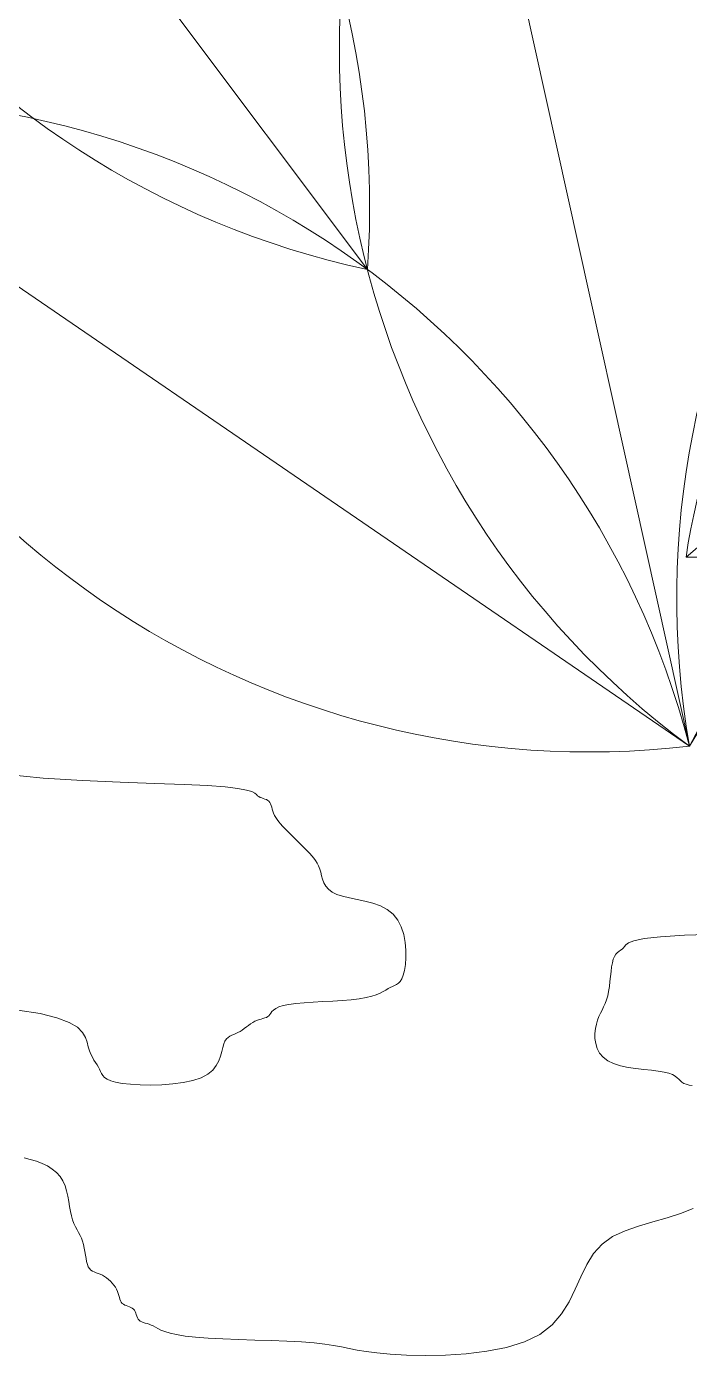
# Model space of a CAD drawing. Header units: millimetres. Extents: x 42 to 552, y 43 to 535.
# Drawn here: x 284.5015 to 284.5557, y 504.3674 to 504.476 of the extents above; entities that cross this region are included whole.
import ezdxf

# ---------------------------------------------------------------- set-up
doc = ezdxf.new("R2010")
doc.units = ezdxf.units.MM
doc.header["$LTSCALE"] = 0.75
doc.header["$MEASUREMENT"] = 0
doc.layers.add('Gramado', color=9, linetype='Continuous', lineweight=0)

# ---------------------------------------------------------------- blocks, each defined once
blk = doc.blocks.new('arbusto8vista')
blk.add_line((-0.1826681011280016, 0.09970164546312787), (-0.2830344928551654, 0.01312872517603125))
for centre, start, end in [((-0.1830584474095929, -0.001311048585677099), 89.77859136051269, 171.78147035067), ((-0.2826441465735456, 0.1141414192248504), 269.7785913605111, 351.7814703506684)]:
    blk.add_arc(centre, 0.1010134482592243, start, end)
blk = doc.blocks.new('arbusto7vista')
for p, q in [((-0.6185525790797612, 0.6391682694651308), (-0.5072094046101085, 0.4907212000931196)), ((-0.4946005522398309, 0.593919276521035), (-0.4545351143242442, 0.412732644589326)), ((-0.3583632501529905, 0.5714298639977216), (-0.4545351143242158, 0.412732644589326)), ((-0.6076497003231225, 0.5175646934127229), (-0.4545351143242442, 0.412732644589326)), ((-0.5602480745874345, 0.4075219650529789), (-0.566695800356456, 0.4081599908852525)), ((-0.5538003488184131, 0.4071002203459528), (-0.5602480745874345, 0.4075219650529789)), ((-0.5476231569977301, 0.4068298728536064), (-0.5538003488184131, 0.4071002203459528)), ((-0.5419870330737808, 0.4066460386653858), (-0.5476231569977301, 0.4068298728536064)), ((-0.5371625109948468, 0.4064838338706949), (-0.5419870330737808, 0.4066460386653858)), ((-0.5333515894883476, 0.4062909908156342), (-0.5371625109948468, 0.4064838338706949)), ((-0.5304821263975157, 0.4060657068727949), (-0.5333515894883476, 0.4062909908156342)), ((-0.5284134443446646, 0.4058187956714363), (-0.5304821263975157, 0.4060657068727949)), ((-0.5270048659520796, 0.4055610708408324), (-0.5284134443446646, 0.4058187956714363)), ((-0.5261157138420458, 0.4053033460102142), (-0.5270048659520796, 0.4055610708408324)), ((-0.5256053106368768, 0.4050564348088699), (-0.5261157138420458, 0.4053033460102142)), ((-0.5253329789588577, 0.4048311508660305), (-0.5256053106368768, 0.4050564348088699)), ((-0.5251580414302452, 0.4046383078109557), (-0.5253329789588577, 0.4048311508660305)), ((-0.5249650703708539, 0.404485114678991), (-0.5251580414302452, 0.4046383078109557)), ((-0.5247396368902173, 0.4043643621297974), (-0.5249650703708539, 0.404485114678991)), ((-0.524492561795455, 0.4042652362290937), (-0.5247396368902173, 0.4043643621297974)), ((-0.5242346658936299, 0.4041769230426411), (-0.524492561795455, 0.4042652362290937)), ((-0.5239767699918048, 0.4040886086361724), (-0.5242346658936299, 0.4041769230426411)), ((-0.5237296948970425, 0.4039894790754204), (-0.5239767699918048, 0.4040886086361724)), ((-0.5235042614164058, 0.4038687204261322), (-0.5237296948970425, 0.4039894790754204)), ((-0.5233112903569861, 0.4037155187540407), (-0.5235042614164058, 0.4038687204261322)), ((-0.5231579955136567, 0.4035217636846937), (-0.5233112903569861, 0.4037155187540407)), ((-0.5230371626324768, 0.4032901590829425), (-0.5231579955136567, 0.4035217636846937)), ((-0.5229379704473445, 0.4030261123733965), (-0.5230371626324768, 0.4032901590829425)), ((-0.522849597692101, 0.4027350309806934), (-0.5229379704473445, 0.4030261123733965)), ((-0.5227612231006447, 0.4024223223294854), (-0.522849597692101, 0.4027350309806934)), ((-0.5226620254068735, 0.4020933938444102), (-0.5227612231006447, 0.4024223223294854)), ((-0.5225411833446287, 0.4017536529500774), (-0.5226620254068735, 0.4020933938444102)), ((-0.5223878756478086, 0.4014085070711531), (-0.5225411833446287, 0.4017536529500774)), ((-0.5221939864815681, 0.4010624622931687), (-0.5223878756478086, 0.4014085070711531)), ((-0.5219622217362598, 0.4007164193452013), (-0.5221939864815681, 0.4010624622931687)), ((-0.5216979927335217, 0.40037037761725), (-0.5219622217362598, 0.4007164193452013)), ((-0.52140671079502, 0.4000243364992997), (-0.5216979927335217, 0.40037037761725)), ((-0.5210937872423642, 0.3996782953813636), (-0.52140671079502, 0.4000243364992997)), ((-0.5207646333972207, 0.3993322536534123), (-0.5210937872423642, 0.3996782953813636)), ((-0.5204246605811989, 0.3989862107054449), (-0.5207646333972207, 0.3993322536534123)), ((-0.5200792801159935, 0.3986401659274463), (-0.5204246605811989, 0.3989862107054449)), ((-0.5197330012832424, 0.3982941188619122), (-0.5200792801159935, 0.3986401659274463)), ((-0.5193867252048108, 0.3979480696613535), (-0.5197330012832424, 0.3982941188619122)), ((-0.5190404509625921, 0.3976020186307636), (-0.5193867252048108, 0.3979480696613535)), ((-0.5186941776384799, 0.3972559660751642), (-0.5190404509625921, 0.3976020186307636)), ((-0.5183479043143677, 0.3969099122995345), (-0.5186941776384799, 0.3972559660751642)), ((-0.518001630072149, 0.3965638576088963), (-0.5183479043143677, 0.3969099122995345)), ((-0.5176553539937174, 0.396217802308243), (-0.518001630072149, 0.3965638576088963)), ((-0.5173090751609664, 0.3958717467025821), (-0.5176553539937174, 0.396217802308243)), ((-0.516963694695761, 0.3955247899103256), (-0.5173090751609664, 0.3958717467025821)), ((-0.5166237218797392, 0.3951724263034322), (-0.516963694695761, 0.3955247899103256)), ((-0.5162945680345956, 0.3948092490672934), (-0.5166237218797392, 0.3951724263034322)), ((-0.5159816444819398, 0.3944298513872582), (-0.5162945680345956, 0.3948092490672934)), ((-0.5156903625434381, 0.394028826448718), (-0.5159816444819398, 0.3944298513872582)), ((-0.5154261335407, 0.3936007674370359), (-0.5156903625434381, 0.394028826448718)), ((-0.5151943687953917, 0.3931402675375892), (-0.5154261335407, 0.3936007674370359)), ((-0.5150004796291512, 0.3926419199357412), (-0.5151943687953917, 0.3931402675375892)), ((-0.5148435647671192, 0.392103922410783), (-0.5150004796291512, 0.3926419199357412)), ((-0.5146974725483346, 0.3915388911176905), (-0.5148435647671192, 0.392103922410783)), ((-0.5145297387154528, 0.3909630468053535), (-0.5146974725483346, 0.3915388911176905)), ((-0.5143078990109871, 0.390392610222662), (-0.5145297387154528, 0.3909630468053535)), ((-0.5139994891775359, 0.3898438021184916), (-0.5143078990109871, 0.390392610222662)), ((-0.5135720449576695, 0.3893328432417462), (-0.5139994891775359, 0.3898438021184916)), ((-0.5129931020939864, 0.3888759543413016), (-0.5135720449576695, 0.3893328432417462)), ((-0.5122301963290283, 0.3884893561660618), (-0.5129931020939864, 0.3888759543413016)), ((-0.5112652919132472, 0.3881802579038691), (-0.5122301963290283, 0.3884893561660618)), ((-0.5101380671284517, 0.3879198224983327), (-0.5112652919132472, 0.3881802579038691)), ((-0.5089026287643037, 0.387670201332071), (-0.5101380671284517, 0.3879198224983327)), ((-0.5076130836105222, 0.3873935457876598), (-0.5089026287643037, 0.387670201332071)), ((-0.5063235384567122, 0.3870520072477035), (-0.5076130836105222, 0.3873935457876598)), ((-0.5050881000925642, 0.3866077370947778), (-0.5063235384567122, 0.3870520072477035)), ((-0.5039608753077687, 0.3860228867114586), (-0.5050881000925642, 0.3866077370947778)), ((-0.5029959708919876, 0.3852596074803643), (-0.5039608753077687, 0.3860228867114586)), ((-0.5022348687479052, 0.3842953704480294), (-0.5029959708919876, 0.3852596074803643)), ((-0.5016685512302388, 0.3831689253167951), (-0.5022348687479052, 0.3842953704480294)), ((-0.5012753758067845, 0.381934341452947), (-0.5016685512302388, 0.3831689253167951)), ((-0.5010336999452534, 0.3806456882228133), (-0.5012753758067845, 0.381934341452947)), ((-0.5009218811134133, 0.3793570349926796), (-0.5010336999452534, 0.3806456882228133)), ((-0.4645226302214098, 0.3805699928180246), (-0.4649401588110322, 0.3802415288293588)), ((-0.4636181405247726, 0.3809146772505585), (-0.4645226302214098, 0.3805699928180246)), ((-0.4619615657172176, 0.3812512514611655), (-0.4636181405247726, 0.3809146772505585)), ((-0.4592877817949272, 0.3815553847840079), (-0.4619615657172176, 0.3812512514611655)), ((-0.4553316647539702, 0.3818027465532339), (-0.4592877817949272, 0.3815553847840079)), ((-0.4498280905905006, 0.3819690061030485), (-0.4553316647539702, 0.3818027465532339)), ((-0.5009182767790321, 0.3781224511288457), (-0.5009218811134133, 0.3793570349926796)), ((-0.466789770628651, 0.3783355918007629), (-0.4669827580609933, 0.3778773470791066)), ((-0.4665643180208292, 0.3786883993671069), (-0.466789770628651, 0.3783355918007629)), ((-0.4663172219626119, 0.3789601010539627), (-0.4665643180208292, 0.3786883993671069)), ((-0.4660593041792254, 0.3791750281371975), (-0.4663172219626119, 0.3789601010539627)), ((-0.4658013863958672, 0.3793575118926213), (-0.4660593041792254, 0.3791750281371975)), ((-0.4655542903376499, 0.3795318835960728), (-0.4658013863958672, 0.3793575118926213)), ((-0.4653288377297997, 0.3797224745233905), (-0.4655542903376499, 0.3795318835960728)), ((-0.4651358502974858, 0.3799536159504129), (-0.4653288377297997, 0.3797224745233905)), ((-0.4649401588110322, 0.3802415288293588), (-0.4651358502974858, 0.3799536159504129)), ((-0.5011491414736042, 0.3760317689652624), (-0.5010012444098493, 0.3769960059975972)), ((-0.5010012444098493, 0.3769960059975972), (-0.5009182767790321, 0.3781224511288457)), ((-0.4672569078200581, 0.3766157094185019), (-0.4673561055138293, 0.3758578254118703)), ((-0.4671360657578134, 0.3772978949702974), (-0.4672569078200581, 0.3766157094185019)), ((-0.4669827580609933, 0.3778773470791066), (-0.4671360657578134, 0.3772978949702974)), ((-0.5024432298790487, 0.3737338170849824), (-0.5021303063263929, 0.3739555033473323)), ((-0.5021303063263929, 0.3739555033473323), (-0.5018390243878912, 0.3742636998637607)), ((-0.5018390243878912, 0.3742636998637607), (-0.501574795385153, 0.3746908484370266)), ((-0.501574795385153, 0.3746908484370266), (-0.5013430306398448, 0.3752693908699314)), ((-0.5013430306398448, 0.3752693908699314), (-0.5011491414736042, 0.3760317689652624)), ((-0.4675328528605291, 0.3742231019866864), (-0.4676320450456615, 0.3734003325444633)), ((-0.4674444801052857, 0.3750512779385389), (-0.4675328528605291, 0.3742231019866864)), ((-0.4673561055138293, 0.3758578254118703), (-0.4674444801052857, 0.3750512779385389)), ((-0.5074282155324283, 0.3716106255601233), (-0.5065093092633219, 0.3718359222114884)), ((-0.5065093092633219, 0.3718359222114884), (-0.5057527251994429, 0.3720828473413746)), ((-0.5057527251994429, 0.3720828473413746), (-0.5051314090278538, 0.3723405867105214)), ((-0.5051314090278538, 0.3723405867105214), (-0.5046183064355887, 0.3725983260796824)), ((-0.5046183064355887, 0.3725983260796824), (-0.5041863631097101, 0.3728452512095686)), ((-0.5041863631097101, 0.3728452512095686), (-0.503808524737309, 0.3730705478609337)), ((-0.503808524737309, 0.3730705478609337), (-0.5034577370054194, 0.3732634017945031)), ((-0.5034577370054194, 0.3732634017945031), (-0.503112356540214, 0.3734202081113409)), ((-0.503112356540214, 0.3734202081113409), (-0.5027723837241922, 0.3735661992739097)), ((-0.5027723837241922, 0.3735661992739097), (-0.5024432298790487, 0.3737338170849824)), ((-0.4679061727701708, 0.3718791531414922), (-0.4680991438295905, 0.371226702731775)), ((-0.4677528779268414, 0.3726100046000056), (-0.4679061727701708, 0.3718791531414922)), ((-0.4676320450456615, 0.3734003325444633), (-0.4677528779268414, 0.3726100046000056)), ((-0.5644034603650709, 0.3695721674856713), (-0.5607449447449255, 0.3689927154276944)), ((-0.5228162301705765, 0.3693144020894579), (-0.5225610281472086, 0.3695721414586188)), ((-0.5225610281472086, 0.3695721414586188), (-0.5221976107082469, 0.3698298808277656)), ((-0.5221976107082469, 0.3698298808277656), (-0.5216881031928153, 0.370076805957666)), ((-0.5216881031928153, 0.370076805957666), (-0.5209946309398958, 0.370302102609017)), ((-0.5209946309398958, 0.370302102609017), (-0.5200793192885556, 0.3704949565425864)), ((-0.5200793192885556, 0.3704949565425864), (-0.5189205257065055, 0.3706481582655101)), ((-0.5189205257065055, 0.3706481582655101), (-0.5175615361764301, 0.3707689172706381)), ((-0.5175615361764301, 0.3707689172706381), (-0.516061868809544, 0.370868047797245)), ((-0.516061868809544, 0.370868047797245), (-0.5144810417172323, 0.3709563640845772)), ((-0.5144810417172323, 0.3709563640845772), (-0.512878573010795, 0.3710446803719094)), ((-0.512878573010795, 0.3710446803719094), (-0.5113139808015035, 0.3711438108985021)), ((-0.5113139808015035, 0.3711438108985021), (-0.5098467832007145, 0.3712645699036301)), ((-0.5098467832007145, 0.3712645699036301), (-0.5085364983196996, 0.3714177716265539)), ((-0.5085364983196996, 0.3714177716265539), (-0.5074282155324283, 0.3716106255601233)), ((-0.4688295483068146, 0.3695721447119951), (-0.4690874442086397, 0.3690494645634601)), ((-0.468571652404961, 0.3700948260805461), (-0.4688295483068146, 0.3695721447119951)), ((-0.4683245773101987, 0.37063913623264), (-0.468571652404961, 0.3700948260805461)), ((-0.4680991438295905, 0.371226702731775), (-0.4683245773101987, 0.37063913623264)), ((-0.5607449447449255, 0.3689927154276944), (-0.55799001104333, 0.3683105302317387)), ((-0.55799001104333, 0.3683105302317387), (-0.5560033922860725, 0.3675526471909478)), ((-0.5560033922860725, 0.3675526471909478), (-0.5546498214989697, 0.3667461015984941)), ((-0.5263123361358168, 0.3673084103198079), (-0.5259660506467867, 0.3675336942626473)), ((-0.5259660506467867, 0.3675336942626473), (-0.5256197683711434, 0.3677265373177221)), ((-0.5256197683711434, 0.3677265373177221), (-0.5252743913488018, 0.3678797304496868)), ((-0.5252743913488018, 0.3678797304496868), (-0.524934427943407, 0.3680004829988945)), ((-0.524934427943407, 0.3680004829988945), (-0.5246052880993943, 0.368099608899584)), ((-0.5246052880993943, 0.368099608899584), (-0.5242923817612279, 0.3681879220860367)), ((-0.5242923817612279, 0.3681879220860367), (-0.5240011188734286, 0.3682762364925054)), ((-0.5240011188734286, 0.3682762364925054), (-0.5237369093804887, 0.3683753660532574)), ((-0.5237369093804887, 0.3683753660532574), (-0.5235051632268437, 0.3684961247025598)), ((-0.5235051632268437, 0.3684961247025598), (-0.5233112903569861, 0.3686493263746513)), ((-0.5233112903569861, 0.3686493263746513), (-0.5231534866145182, 0.3688421803082065)), ((-0.5231534866145182, 0.3688421803082065), (-0.5230010914393688, 0.3690674769595716)), ((-0.5230010914393688, 0.3690674769595716), (-0.5228162301705765, 0.3693144020894579)), ((-0.4695599527840386, 0.3679175976723741), (-0.4697529238434299, 0.3672651558027837)), ((-0.469334519303402, 0.3685051580714287), (-0.4695599527840386, 0.3679175976723741)), ((-0.4690874442086397, 0.3690494645634601), (-0.469334519303402, 0.3685051580714287)), ((-0.5546498214989697, 0.3667461015984941), (-0.5537940317078665, 0.3659179287475069)), ((-0.5537940317078665, 0.3659179287475069), (-0.5533007559385794, 0.365095163931187)), ((-0.530008840568172, 0.3651060217860902), (-0.5297175557988396, 0.3653042778575468)), ((-0.5297175557988396, 0.3653042778575468), (-0.5294046275791402, 0.3654592769719471)), ((-0.5294046275791402, 0.3654592769719471), (-0.5290754667716726, 0.365592646997797)), ((-0.5290754667716726, 0.365592646997797), (-0.5287354842390357, 0.3657260158036451)), ((-0.5287354842390357, 0.3657260158036451), (-0.5283900908438284, 0.3658810112579829)), ((-0.5283900908438284, 0.3658810112579829), (-0.528043795714666, 0.3660738543130577)), ((-0.528043795714666, 0.3660738543130577), (-0.527697501044571, 0.3662991382558971)), ((-0.527697501044571, 0.3662991382558971), (-0.5273512072925826, 0.3665460494572415)), ((-0.5273512072925826, 0.3665460494572415), (-0.527004914917768, 0.3668037742878596)), ((-0.527004914917768, 0.3668037742878596), (-0.5266586243791664, 0.3670614991184635)), ((-0.5266586243791664, 0.3670614991184635), (-0.5263123361358168, 0.3673084103198079)), ((-0.4699008079772113, 0.3665343152227649), (-0.469983765891385, 0.365743999986833)), ((-0.469983765891385, 0.365743999986833), (-0.4699801545946798, 0.3649212444731376)), ((-0.4697529238434299, 0.3672651558027837), (-0.4699008079772113, 0.3665343152227649)), ((-0.5533007559385794, 0.365095163931187), (-0.5530347272169536, 0.3643048424426638)), ((-0.5530347272169536, 0.3643048424426638), (-0.5528606785687771, 0.3635739995751095)), ((-0.5528606785687771, 0.3635739995751095), (-0.5526676911364632, 0.3629233623154278)), ((-0.5310161603717631, 0.3627810049763838), (-0.5308574438780909, 0.3634568822219393)), ((-0.5308574438780909, 0.3634568822219393), (-0.5306987255482056, 0.3640354331441387)), ((-0.5306987255482056, 0.3640354331441387), (-0.5305048363054539, 0.3644932272979133)), ((-0.5305048363054539, 0.3644932272979133), (-0.5302730710245669, 0.3648428808890571)), ((-0.5302730710245669, 0.3648428808890571), (-0.530008840568172, 0.3651060217860902)), ((-0.4699801545946798, 0.3649212444731376), (-0.4698683310958245, 0.3640930830598421)), ((-0.4698683310958245, 0.3640930830598421), (-0.4696266524034627, 0.3632865501250677)), ((-0.4696266524034627, 0.3632865501250677), (-0.4692334755263232, 0.3625286800469638)), ((-0.5526676911364632, 0.3629233623154278), (-0.552442238528613, 0.3623484244256048)), ((-0.552442238528613, 0.3623484244256048), (-0.5521951424704241, 0.3618383713613724)), ((-0.5521951424704241, 0.3618383713613724), (-0.5519372246870375, 0.3613823885784484)), ((-0.5519372246870375, 0.3613823885784484), (-0.551679306903651, 0.3609696615325646)), ((-0.551679306903651, 0.3609696615325646), (-0.5514322108454621, 0.3605893756794529)), ((-0.5319251494804291, 0.3604938363774011), (-0.5315067281084396, 0.3612670399463269)), ((-0.5315067281084396, 0.3612670399463269), (-0.5312181600937151, 0.3620402435152528)), ((-0.5312181600937151, 0.3620402435152528), (-0.5310161603717631, 0.3627810049763838)), ((-0.4692334755263232, 0.3625286800469638), (-0.4686671574731065, 0.361846507203694)), ((-0.4686671574731065, 0.361846507203694), (-0.4679060552525129, 0.3612670659733794)), ((-0.4679060552525129, 0.3612670659733794), (-0.4669411508367034, 0.3608092803597316)), ((-0.5514322108454621, 0.3605893756794529), (-0.5512067582376119, 0.3602307164748453)), ((-0.5512067582376119, 0.3602307164748453), (-0.551013770805298, 0.3598828693744736)), ((-0.551013770805298, 0.3598828693744736), (-0.5508550524753844, 0.3595377234955492)), ((-0.5508550524753844, 0.3595377234955492), (-0.5506963359817121, 0.3591979826012306)), ((-0.5506963359817121, 0.3591979826012306), (-0.5504943362597601, 0.3588690541161412)), ((-0.5504943362597601, 0.3588690541161412), (-0.5502057682450356, 0.3585563454649332)), ((-0.5343923843849723, 0.3584986467485152), (-0.5333246925542028, 0.3590771976707146)), ((-0.5333246925542028, 0.3590771976707146), (-0.5325167092742049, 0.3597530749162701)), ((-0.5325167092742049, 0.3597530749162701), (-0.5319251494804291, 0.3604938363774011)), ((-0.4669411508367034, 0.3608092803597316), (-0.4658139260519363, 0.3604596328686824)), ((-0.4658139260519363, 0.3604596328686824), (-0.4645784876877883, 0.3601964956316976)), ((-0.4645784876877883, 0.3601964956316976), (-0.4632889425339783, 0.3599982407802571)), ((-0.4632889425339783, 0.3599982407802571), (-0.4619993973801968, 0.3598432404458407)), ((-0.4619993973801968, 0.3598432404458407), (-0.4607639590160488, 0.3597098667599283)), ((-0.4607639590160488, 0.3597098667599283), (-0.4596367342312533, 0.3595764918539999)), ((-0.4596367342312533, 0.3595764918539999), (-0.4586718298154722, 0.3594214878595352)), ((-0.4586718298154722, 0.3594214878595352), (-0.4579080223165874, 0.3592286339259658)), ((-0.4579080223165874, 0.3592286339259658), (-0.4573227673154463, 0.3590033372746149)), ((-0.4573227673154463, 0.3590033372746149), (-0.456878190151059, 0.3587564121447144)), ((-0.456878190151059, 0.3587564121447144), (-0.4565364161624643, 0.3584986727755677)), ((-0.5502057682450356, 0.3585563454649332), (-0.5497873468730461, 0.3582652640722301)), ((-0.5497873468730461, 0.3582652640722301), (-0.5491957870792703, 0.3580012173626841)), ((-0.5491957870792703, 0.3580012173626841), (-0.5483878037992724, 0.3577696127609329)), ((-0.5483878037992724, 0.3577696127609329), (-0.5473201119685314, 0.3575758576916002)), ((-0.5473201119685314, 0.3575758576916002), (-0.5459692654339108, 0.3574262606642549)), ((-0.5459692654339108, 0.3574262606642549), (-0.5443911736878704, 0.3573307345282473)), ((-0.5443911736878704, 0.3573307345282473), (-0.5426615851341978, 0.3573000932178161)), ((-0.5426615851341978, 0.3573000932178161), (-0.5408562481767376, 0.3573451506672143)), ((-0.5408562481767376, 0.3573451506672143), (-0.5390509112192774, 0.3574767208107374)), ((-0.5390509112192774, 0.3574767208107374), (-0.5373213226656048, 0.3577056175826101)), ((-0.5373213226656048, 0.3577056175826101), (-0.5357432309195644, 0.3580426549171278)), ((-0.5357432309195644, 0.3580426549171278), (-0.5343923843849723, 0.3584986467485152)), ((-0.4565364161624643, 0.3584986727755677), (-0.4562595706887294, 0.3582409334064067)), ((-0.4562595706887294, 0.3582409334064067), (-0.4560097790688928, 0.3579940082765205)), ((-0.4560097790688928, 0.3579940082765205), (-0.4557491666419651, 0.3577687116251553)), ((-0.4557491666419651, 0.3577687116251553), (-0.4554398587470132, 0.3575758576916002)), ((-0.4554398587470132, 0.3575758576916002), (-0.4550539002552796, 0.3574226560195086)), ((-0.4550539002552796, 0.3574226560195086), (-0.4546030141668211, 0.3573018973702204)), ((-0.4546030141668211, 0.3573018973702204), (-0.4541088430138416, 0.3572027678094685)), ((-0.5623473870558087, 0.34513979567447), (-0.5633672866826487, 0.3453840165328614)), ((-0.5613599535226399, 0.3448415048397635), (-0.5623473870558087, 0.34513979567447)), ((-0.5604212172936798, 0.344483737519127), (-0.5613599535226399, 0.3448415048397635)), ((-0.5595474095795794, 0.344061087202931), (-0.5604212172936798, 0.344483737519127)), ((-0.558754761590933, 0.3435681473815606), (-0.5595474095795794, 0.344061087202931)), ((-0.5580595045383347, 0.3429995115453721), (-0.558754761590933, 0.3435681473815606)), ((-0.5574778696324074, 0.3423497731847789), (-0.5580595045383347, 0.3429995115453721)), ((-0.5570197757932647, 0.3416180314181503), (-0.5574778696324074, 0.3423497731847789)), ((-0.5566698927791549, 0.3408214078759784), (-0.5570197757932647, 0.3416180314181503)), ((-0.5564065780578176, 0.3399815298167823), (-0.5566698927791549, 0.3408214078759784)), ((-0.5562081890969921, 0.3391200244990813), (-0.5564065780578176, 0.3399815298167823)), ((-0.5560530833644464, 0.3382585191813803), (-0.5562081890969921, 0.3391200244990813)), ((-0.5559196183279198, 0.3374186411221842), (-0.5560530833644464, 0.3382585191813803)), ((-0.5557861514552087, 0.3366220175800123), (-0.5559196183279198, 0.3374186411221842)), ((-0.4539448657680509, 0.3371240001745548), (-0.4559738627297918, 0.3362723992677275)), ((-0.5556310402140241, 0.3358902758133837), (-0.5557861514552087, 0.3366220175800123)), ((-0.5554380527817102, 0.3352387351304031), (-0.5556310402140241, 0.3358902758133837)), ((-0.55521260017386, 0.3346574830375886), (-0.5554380527817102, 0.3352387351304031)), ((-0.4605188159240754, 0.3349098368407653), (-0.4628399884483088, 0.3342366653917139)), ((-0.4581976433998705, 0.3355613798112813), (-0.4605188159240754, 0.3349098368407653)), ((-0.4559738627297918, 0.3362723992677275), (-0.4581976433998705, 0.3355613798112813)), ((-0.5549655041156711, 0.3341302990910577), (-0.55521260017386, 0.3346574830375886)), ((-0.5547075863322846, 0.3336409628469141), (-0.5549655041156711, 0.3341302990910577)), ((-0.554449668548898, 0.3331732538613039), (-0.5547075863322846, 0.3336409628469141)), ((-0.5542025724907091, 0.3327109516903022), (-0.554449668548898, 0.3331732538613039)), ((-0.5539771198828589, 0.3322378358900551), (-0.5542025724907091, 0.3327109516903022)), ((-0.4650637691183874, 0.3334607604996762), (-0.4670927660801283, 0.3325010172001868)), ((-0.4628399884483088, 0.3342366653917139), (-0.4650637691183874, 0.3334607604996762)), ((-0.553784132450545, 0.3317376860166661), (-0.5539771198828589, 0.3322378358900551)), ((-0.5536308246771853, 0.3311996884917079), (-0.553784132450545, 0.3317376860166661)), ((-0.5535099820793903, 0.3306346571986154), (-0.5536308246771853, 0.3311996884917079)), ((-0.5534107829319339, 0.3300588128862785), (-0.5535099820793903, 0.3306346571986154)), ((-0.4688295874793766, 0.3312763305287802), (-0.4702129125020633, 0.3297335316957373)), ((-0.4670927660801283, 0.3325010172001868), (-0.4688295874793766, 0.3312763305287802)), ((-0.5533224055096468, 0.329488376303587), (-0.5534107829319339, 0.3300588128862785)), ((-0.5532340280873882, 0.3289395681994165), (-0.5533224055096468, 0.329488376303587)), ((-0.5531348289399318, 0.3284286093226712), (-0.5532340280873882, 0.3289395681994165)), ((-0.5530139863421084, 0.3279717204222266), (-0.5531348289399318, 0.3284286093226712)), ((-0.4702129125020633, 0.3297335316957373), (-0.4713257044944896, 0.3279311966104217)), ((-0.5528606785687771, 0.327585122247001), (-0.5530139863421084, 0.3279717204222266)), ((-0.5526667894025366, 0.3272796285787081), (-0.5528606785687771, 0.327585122247001)), ((-0.5524350246572283, 0.3270444253306124), (-0.5526667894025366, 0.3272796285787081)), ((-0.5521707956545185, 0.3268632914488308), (-0.5524350246572283, 0.3270444253306124)), ((-0.5518795137159884, 0.3267200058794373), (-0.5521707956545185, 0.3268632914488308)), ((-0.5515665901633326, 0.326598347568563), (-0.5518795137159884, 0.3267200058794373)), ((-0.5512374363181891, 0.3264820954623104), (-0.5515665901633326, 0.326598347568563)), ((-0.5508974635021957, 0.3263550285067822), (-0.5512374363181891, 0.3264820954623104)), ((-0.5505520830369619, 0.3262009256480951), (-0.5508974635021957, 0.3263550285067822)), ((-0.5502067060146487, 0.3260071705787482), (-0.5505520830369619, 0.3262009256480951)), ((-0.4713257044944896, 0.3279311966104217), (-0.4722869978431277, 0.3259558373569149)), ((-0.5498667426092254, 0.325775565976997), (-0.5502067060146487, 0.3260071705787482)), ((-0.5495376027652128, 0.3255115192674509), (-0.5498667426092254, 0.325775565976997)), ((-0.5492246964270748, 0.3252204378747479), (-0.5495376027652128, 0.3255115192674509)), ((-0.5489334335392755, 0.3249077292235398), (-0.5492246964270748, 0.3252204378747479)), ((-0.5486692240463071, 0.3245788007384505), (-0.5489334335392755, 0.3249077292235398)), ((-0.5484374778926622, 0.3242390598441318), (-0.5486692240463071, 0.3245788007384505)), ((-0.548243605022833, 0.3238939139652075), (-0.5484374778926622, 0.3242390598441318)), ((-0.4722869978431277, 0.3259558373569149), (-0.4732158269343074, 0.3238939660193125)), ((-0.5480903101795036, 0.3235487703738187), (-0.548243605022833, 0.3238939139652075)), ((-0.5479694772983237, 0.3232090357320914), (-0.5480903101795036, 0.3235487703738187)), ((-0.5478702851131629, 0.3228801165496407), (-0.5479694772983237, 0.3232090357320914)), ((-0.5477819123579479, 0.3225674193360959), (-0.5478702851131629, 0.3228801165496407)), ((-0.5476935377664915, 0.3222763506010864), (-0.5477819123579479, 0.3225674193360959)), ((-0.5475943400727203, 0.3220123168542415), (-0.5476935377664915, 0.3222763506010864)), ((-0.5474734980104756, 0.321780724605162), (-0.5475943400727203, 0.3220123168542415)), ((-0.5473201903136271, 0.3215869803634774), (-0.5474734980104756, 0.321780724605162)), ((-0.4742312261544726, 0.3218320946817101), (-0.4754522298900383, 0.3198567354281892)), ((-0.4732158269343074, 0.3238939660193125), (-0.4742312261544726, 0.3218320946817101)), ((-0.5471272028813132, 0.3214337872315127), (-0.5473201903136271, 0.3215869803634774)), ((-0.546901750273463, 0.3213130346823192), (-0.5471272028813132, 0.3214337872315127)), ((-0.5466546542152741, 0.3212139087816155), (-0.546901750273463, 0.3213130346823192)), ((-0.5463967364318876, 0.3211255955951628), (-0.5466546542152741, 0.3212139087816155)), ((-0.546138818648501, 0.3210372811886941), (-0.5463967364318876, 0.3211255955951628)), ((-0.5458917225903122, 0.3209381516279421), (-0.546138818648501, 0.3210372811886941)), ((-0.5456662699824619, 0.320817392978654), (-0.5458917225903122, 0.3209381516279421)), ((-0.545473282550148, 0.3206641913065624), (-0.5456662699824619, 0.320817392978654)), ((-0.5453199748532995, 0.320471337372993), (-0.545473282550148, 0.3206641913065624)), ((-0.5451991327910548, 0.3202460407216421), (-0.5453199748532995, 0.320471337372993)), ((-0.5450999350972836, 0.3199991155917417), (-0.5451991327910548, 0.3202460407216421)), ((-0.5450115605058272, 0.3197413762225949), (-0.5450999350972836, 0.3199991155917417)), ((-0.5449231877506122, 0.3194836368534339), (-0.5450115605058272, 0.3197413762225949)), ((-0.4754522298900383, 0.3198567354281892), (-0.47699787252742, 0.3180544003428736)), ((-0.5448239955654515, 0.3192367117235477), (-0.5449231877506122, 0.3194836368534339)), ((-0.5447031626842715, 0.3190114150721826), (-0.5448239955654515, 0.3192367117235477)), ((-0.5445498678409422, 0.3188185611386274), (-0.5447031626842715, 0.3190114150721826)), ((-0.544355994971113, 0.3186653594665358), (-0.5445498678409422, 0.3188185611386274)), ((-0.544124248817468, 0.3185446008172335), (-0.544355994971113, 0.3186653594665358)), ((-0.5438600393244997, 0.3184454712564957), (-0.544124248817468, 0.3185446008172335)), ((-0.5435687764367003, 0.3183571568500128), (-0.5438600393244997, 0.3184454712564957)), ((-0.5432558700985624, 0.3182688436635601), (-0.5435687764367003, 0.3183571568500128)), ((-0.5429267302545213, 0.3181697177628706), (-0.5432558700985624, 0.3182688436635601)), ((-0.5425867668491264, 0.3180489652136629), (-0.5429267302545213, 0.3181697177628706)), ((-0.5422413898268132, 0.3178957720816982), (-0.5425867668491264, 0.3180489652136629)), ((-0.5418869916398137, 0.3177029290266233), (-0.5422413898268132, 0.3178957720816982)), ((-0.5414838947714316, 0.317477645083784), (-0.5418869916398137, 0.3177029290266233)), ((-0.5409834042126533, 0.3172307338824396), (-0.5414838947714316, 0.317477645083784)), ((-0.47699787252742, 0.3180544003428736), (-0.4789871884530328, 0.3165116015098448)), ((-0.5403368249545224, 0.3169730090518357), (-0.5409834042126533, 0.3172307338824396)), ((-0.5394954619880821, 0.3167152842212175), (-0.5403368249545224, 0.3169730090518357)), ((-0.5384106203043473, 0.3164683730198732), (-0.5394954619880821, 0.3167152842212175)), ((-0.5370336048943045, 0.3162430890770338), (-0.5384106203043473, 0.3164683730198732)), ((-0.5353157207490256, 0.316050246021959), (-0.5370336048943045, 0.3162430890770338)), ((-0.5332326205170261, 0.3158970528899943), (-0.5353157207490256, 0.316050246021959)), ((-0.5308573474768536, 0.3157763003407865), (-0.5332326205170261, 0.3158970528899943)), ((-0.5282872925645847, 0.315677174440097), (-0.5308573474768536, 0.3157763003407865)), ((-0.5256198467162392, 0.3155888612536444), (-0.5282872925645847, 0.315677174440097)), ((-0.522952400867922, 0.3155005468471757), (-0.5256198467162392, 0.3155888612536444)), ((-0.5203823459556247, 0.3154014172864237), (-0.522952400867922, 0.3155005468471757)), ((-0.5180070729154522, 0.3152806586371355), (-0.5203823459556247, 0.3154014172864237)), ((-0.5159239726834528, 0.315127456965044), (-0.5180070729154522, 0.3152806586371355)), ((-0.4814968286461578, 0.3152941241787772), (-0.4844339104578808, 0.3143848462616745)), ((-0.4789871884530328, 0.3165116015098448), (-0.4814968286461578, 0.3152941241787772)), ((-0.5141952671955607, 0.3149346030314746), (-0.5159239726834528, 0.315127456965044)), ((-0.5127425023871126, 0.3147093063801094), (-0.5141952671955607, 0.3149346030314746)), ((-0.511452055193331, 0.3144623812502232), (-0.5127425023871126, 0.3147093063801094)), ((-0.5102103025494955, 0.3142046418810622), (-0.511452055193331, 0.3144623812502232)), ((-0.5089036213908003, 0.3139469025119155), (-0.5102103025494955, 0.3142046418810622)), ((-0.5074183886524963, 0.313699977382015), (-0.5089036213908003, 0.3139469025119155)), ((-0.5056409812698348, 0.3134746807306641), (-0.5074183886524963, 0.313699977382015)), ((-0.5034577761779815, 0.3132818267970947), (-0.5056409812698348, 0.3134746807306641)), ((-0.5007966318323724, 0.3131367356011197), (-0.5034577761779815, 0.3132818267970947)), ((-0.4977513327688996, 0.3130727502846185), (-0.5007966318323724, 0.3131367356011197)), ((-0.4944571450436399, 0.3131277197700086), (-0.4977513327688996, 0.3130727502846185)), ((-0.4910493347126703, 0.3133394929797078), (-0.4944571450436399, 0.3131277197700086)), ((-0.4876631678320678, 0.3137459188361191), (-0.4910493347126703, 0.3133394929797078)), ((-0.4844339104578808, 0.3143848462616745), (-0.4876631678320678, 0.3137459188361191))]:
    blk.add_line(p, q)
for centre, start, end in [((-0.4775009148923459, 0.6289843203673229), 175.870402746447, 257.8732817366043), ((-0.6482610687975239, 0.500905149190956), 355.8704027464452, 77.87328173660251), ((-0.3703574326149806, 0.5263697982465914), 151.4676105058095, 233.4704894959672), ((-0.5787782339490946, 0.4802821228638123), 331.4676105058073, 53.47048949596487), ((-0.3151736800507479, 0.4367675239629421), 107.7823411702163, 189.7852201603738), ((-0.5913870863194006, 0.3770840464358827), 14.60052126253937, 96.60340025269669), ((-0.4707977283279661, 0.5532132915661947), 194.600521262541, 276.6034002526983)]:
    blk.add_arc(centre, 0.141418827562914, start, end)

msp = doc.modelspace()

# ---------------------------------------------------------------- block references
at = {"layer": 'Gramado', "xscale": 0.5, "yscale": 0.5, "zscale": 0.5}
for name, p in [('arbusto8vista', (284.6969927154992, 504.4260773757332)), ('arbusto7vista', (284.7830141843067, 504.2108161244648))]:
    msp.add_blockref(name, p, dxfattribs=at)

doc.saveas('drawing.dxf')
